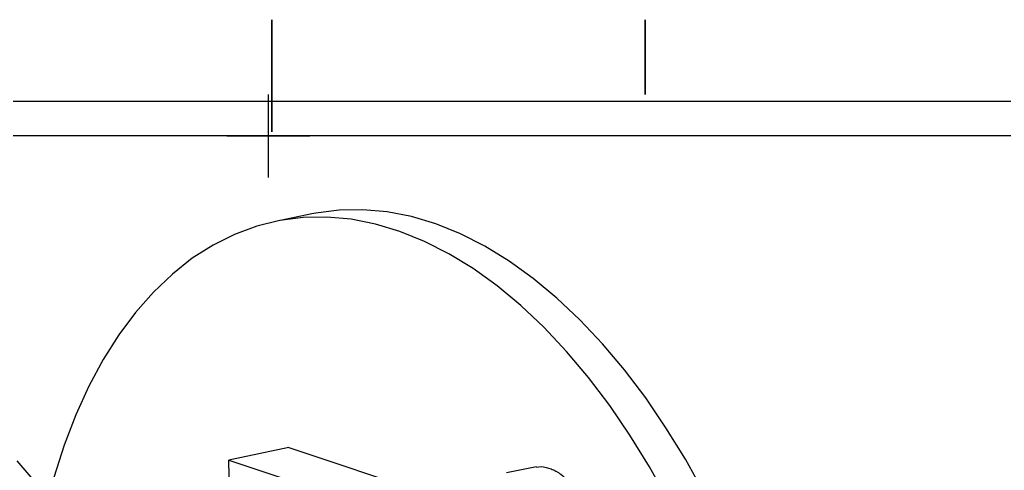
# Model space of a CAD drawing. Header units: millimetres. Extents: x 0 to 420, y 0 to 297.
# Drawn here: x 176.2 to 308.1, y 236.7 to 297 of the extents above; entities that cross this region are included whole.
import ezdxf

# ---------------------------------------------------------------- set-up
doc = ezdxf.new("R2010")
doc.units = ezdxf.units.MM
doc.styles.get("Standard").update_dxf_attribs({"font": 'HYSWLONGFANGSONG.TTF'})

# ---------------------------------------------------------------- blocks, each defined once
blk = doc.blocks.new('HH_FRAME_C429X297')
at = {"layer": 'HH_TITLE'}
for p, q in [((214.44, 287), (214.44, 299)), ((208.44, 293), (220.44, 293))]:
    blk.add_line(p, q, dxfattribs=at)
for points in [[(0, 1), (428.88, 1), (428.88, 298), (0, 298)], [(25, 6), (423.88, 6), (423.88, 293), (25, 293)]]:
    blk.add_lwpolyline(points, close=True, dxfattribs=at)
for tag, p, height in [('SCALE', (399.41, 43), 3), ('TITLE', (287.09, 32.5), 5), ('DWG_NO', (362.33, 33.25), 3.5), ('STAGE', (399.41, 32), 3), ('MATERIAL', (255.84, 19.1), 2.8), ('WEIGHT', (291.84, 19.1), 2.8), ('VERSION', (327.84, 19.1), 2.8), ('DATE', (363.84, 19.1), 2.8), ('SHEET', (399.84, 19.1), 2.8), ('DESIGN', (255.84, 8.1), 2.8), ('CHECKED', (291.84, 8.1), 2.8), ('REVIEWED', (327.84, 8.1), 2.8), ('APPROVED', (363.84, 8.1), 2.8), ('COUNTERSIGN', (399.84, 8.1), 2.8)]:
    blk.add_attdef(tag, p, '', height=height, dxfattribs=at)

msp = doc.modelspace()

# ---------------------------------------------------------------- linework, layer by layer
at = {"color": 7, "linetype": 'Continuous', "lineweight": 35}
for p, q in [((210, 297), (210, 282)), ((210, 287), (210, 297)), ((260, 287), (260, 297))]:
    msp.add_line(p, q, dxfattribs=at)
at = {"color": 7, "linetype": 'Continuous', "lineweight": 25}
for p, q in [((215.33, 271.01), (210.5, 270.01)), ((212.29, 239.74), (204.25, 238.07)), ((212.29, 239.74), (233.67, 232.64)), ((204.34, 233.1), (204.25, 238.07)), ((204.25, 238.07), (230.04, 229.51)), ((245.44, 237.19), (241.42, 236.36)), ((245.45, 237.14), (246.07, 237.23))]:
    msp.add_line(p, q, dxfattribs=at)
at = {"color": 7, "linetype": 'Continuous', "lineweight": 25, "flags": 128}
for points in [[(263.04, 232.75), (260.57, 237.18), (257.97, 241.4), (255.25, 245.39), (252.41, 249.14), (249.47, 252.62), (246.45, 255.84), (243.34, 258.76), (240.18, 261.38), (236.97, 263.69), (233.72, 265.68), (230.44, 267.34), (227.16, 268.67), (223.87, 269.65), (220.61, 270.29), (217.38, 270.58), (214.19, 270.53), (211.05, 270.12), (207.99, 269.37), (205.01, 268.27), (202.12, 266.84), (199.34, 265.07), (196.68, 262.97), (194.15, 260.56), (191.75, 257.84), (189.51, 254.82), (187.42, 251.52), (185.5, 247.95), (183.75, 244.12), (182.19, 240.05), (180.81, 235.76)], [(275.39, 216.61), (274.37, 219.37), (272.36, 224.33), (270.19, 229.13), (267.87, 233.75), (265.4, 238.18), (262.79, 242.4), (260.07, 246.39), (257.23, 250.14), (254.29, 253.63), (251.27, 256.84), (248.17, 259.76), (245, 262.38), (241.79, 264.69), (238.54, 266.68), (235.26, 268.34), (231.98, 269.67), (228.7, 270.65), (225.43, 271.29), (222.2, 271.58), (219.01, 271.53), (215.88, 271.12), (215.33, 271.01)], [(175.84, 237.98), (178.79, 234.54)]]:
    msp.add_lwpolyline(points, dxfattribs=at)
at = {"color": 7, "linetype": 'Continuous', "lineweight": 25}
msp.add_open_spline([(246.07, 237.23), (246.51, 237.14), (247.39, 236.97), (248.63, 236.33), (249.7, 235.28), (250.95, 233.84), (252.43, 232.29), (253.69, 230.24), (254.76, 228.81), (255.5, 227.52), (256.22, 226.4), (257.07, 225.13), (258.04, 223.5), (259.5, 221.08), (260.98, 218.19), (262.4, 214.93), (263.43, 211.9), (264.04, 209.64), (264.23, 208.38), (264.27, 208.14)], degree=3, knots=[0, 0, 0, 0, 0.0552273, 0.1104703, 0.153852, 0.197311, 0.2840962, 0.3523934, 0.3958536, 0.4393155, 0.4734578, 0.5075958, 0.5685868, 0.6295457, 0.7401319, 0.8270302, 0.9046054, 0.9821514, 1, 1, 1, 1], dxfattribs=at)

# ---------------------------------------------------------------- block references
at = {"xscale": 0.9264214046822743, "yscale": 0.9264214046822743}
msp.add_blockref('HH_FRAME_C429X297', (10.87, 10), dxfattribs=at)

doc.saveas('drawing.dxf')
